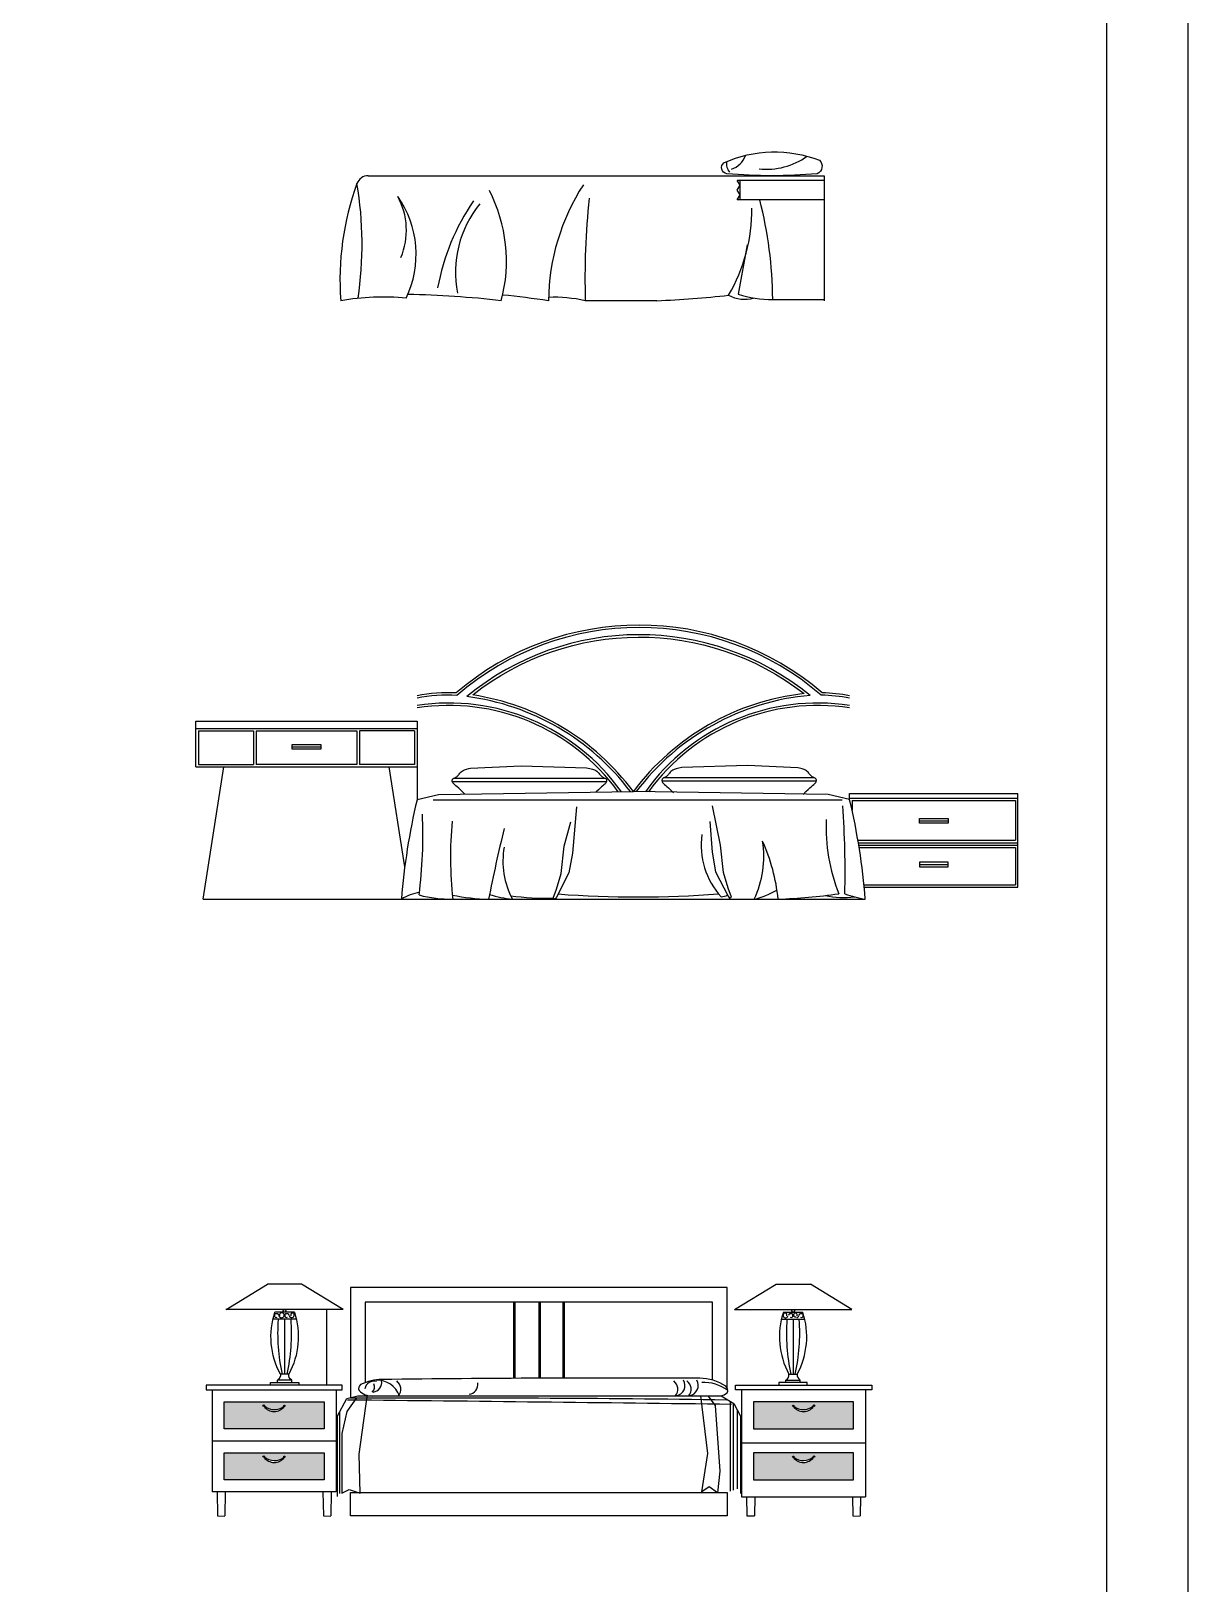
# Model space of a CAD drawing. Header units: inches. Extents: x 4.1 to 46.6, y 13.1 to 37.9.
# Drawn here: x 41.83 to 46.64, y 19.32 to 25.78 of the extents above; entities that cross this region are included whole.
import ezdxf

# ---------------------------------------------------------------- set-up
doc = ezdxf.new("R2010")
doc.units = ezdxf.units.IN
doc.header["$MEASUREMENT"] = 0
for name, color, linetype in [('02', 2, 'Continuous'), ('1', 1, 'Continuous'), ('4', 4, 'Continuous'), ('8', 8, 'Continuous'), ('kadrbm', 4, 'Continuous')]:
    doc.layers.add(name, color=color, linetype=linetype)

# ---------------------------------------------------------------- blocks, each defined once
blk = doc.blocks.new('kadrbm')
at = {"layer": 'kadrbm', "color": 4}
blk.add_lwpolyline([(0, 0), (0, 24.7972), (21, 24.7972), (21, 0), (0, 0)], close=True, dxfattribs=at)
blk.add_lwpolyline([(20.6631, 0.3257), (20.6631, 24.4603), (0.3369, 24.4603), (0.3369, 0.3257), (20.6631, 0.3257)], dxfattribs=at)

msp = doc.modelspace()

# ---------------------------------------------------------------- hatches: boundary and pattern name
at = {"layer": '8'}
h = msp.add_hatch(dxfattribs=at)
h.set_pattern_fill('AR-SAND,_O', color=256, scale=0.02)
h.set_pattern_definition([(37.5, (-143.437012, -101.238), (-0.001259867, 0.0385364754), [0, -0.0304, 0, -0.034, 0, -0.0325]), (7.5, (-143.43701, -101.238), (0.035395534, 0.056442921), [0, -0.0164, 0, -0.0274, 0, -0.0105]), (327.5, (-143.46161, -101.238), (0.062282837, 0.000113181), [0, -0.01, 0, -0.036, 0, -0.047]), (317.5, (-143.46161, -101.238), (0.060122532, 0.017553511), [0, -0.005, 0, -0.0236, 0, -0.027])])
h.paths.add_polyline_path([(43.047, 19.9615), (43.047, 20.0736), (42.6306, 20.0736), (42.6306, 19.9615)])
h.paths.add_polyline_path([(42.8812, 20.0545, -0.504565), (42.7967, 20.0557, -0.562286), (42.7924, 20.0583, -1.235686), (42.7981, 20.0571, 0.362175), (42.8794, 20.0557, -0.156762), (42.8789, 20.0574, -1), (42.8848, 20.0574, -0.477001)], flags=16)
h.paths.add_polyline_path([(43.047, 19.7494), (43.047, 19.8615), (42.6306, 19.8615), (42.6306, 19.7494)])
h.paths.add_polyline_path([(42.8812, 19.8425, -0.504565), (42.7967, 19.8436, -0.562286), (42.7924, 19.8462, -1.235686), (42.7981, 19.845, 0.362175), (42.8794, 19.8436, -0.156762), (42.8789, 19.8454, -1), (42.8848, 19.8454, -0.477001)], flags=16)
h.paths.add_polyline_path([(45.2498, 19.9615), (45.2498, 20.0736), (44.8334, 20.0736), (44.8334, 19.9615)])
h.paths.add_polyline_path([(44.9991, 20.0545, -0.477001), (44.9955, 20.0574, -1), (45.0015, 20.0574, -0.156762), (45.0009, 20.0557, 0.362175), (45.0823, 20.0571, -1.235686), (45.0879, 20.0583, -0.562286), (45.0836, 20.0557, -0.504565)], flags=16)
h.paths.add_polyline_path([(44.8334, 19.8615), (44.8334, 19.7494), (45.2498, 19.7494), (45.2498, 19.8615)])
h.paths.add_polyline_path([(44.9955, 19.8454, -1), (45.0015, 19.8454, -0.156762), (45.0009, 19.8436, 0.362175), (45.0823, 19.845, -1.235686), (45.0879, 19.8462, -0.562286), (45.0836, 19.8436, -0.504565), (44.9991, 19.8425, -0.477001)], flags=16)

# ---------------------------------------------------------------- linework, layer by layer
at = {"layer": '02'}
for p, q in [((43.2303, 25.1752), (45.1279, 25.1752)), ((45.1279, 25.1552), (44.7659, 25.1552)), ((44.7779, 25.0752), (44.7779, 25.1552)), ((45.1279, 25.1752), (45.1279, 24.6552)), ((45.1279, 25.0752), (44.7659, 25.0752)), ((44.8063, 24.8881), (44.7697, 24.6829)), ((44.4316, 24.6552), (44.1333, 24.6552)), ((44.9133, 24.6605), (45.1279, 24.6605)), ((42.5134, 22.9054), (42.5134, 22.9054)), ((42.5134, 22.8754), (43.4334, 22.8754)), ((42.5234, 22.8654), (42.7534, 22.8654)), ((42.5234, 22.8654), (42.5234, 22.7254)), ((42.7534, 22.8654), (42.7534, 22.7254)), ((42.7634, 22.8654), (43.1834, 22.8654)), ((42.7634, 22.8654), (42.7634, 22.7254)), ((43.1834, 22.8654), (43.1834, 22.7254)), ((43.4234, 22.8654), (43.1934, 22.8654)), ((43.1934, 22.8654), (43.1934, 22.7254)), ((43.4234, 22.8654), (43.4234, 22.7254)), ((42.9131, 22.7988), (43.0331, 22.7988)), ((42.5134, 22.7154), (42.5134, 22.7154)), ((42.5234, 22.7254), (42.7534, 22.7254)), ((43.1834, 22.7254), (42.7634, 22.7254)), ((43.4234, 22.7254), (43.1934, 22.7254)), ((43.58, 22.655), (44.2219, 22.655)), ((43.5885, 22.6693), (44.2134, 22.6693)), ((45.0946, 22.6562), (44.4526, 22.6562)), ((45.086, 22.6705), (44.4612, 22.6705)), ((43.5005, 22.5793), (45.2028, 22.5793)), ((45.2334, 22.5793), (45.2334, 22.6054)), ((45.2334, 22.5854), (45.9334, 22.5854)), ((45.2434, 22.5754), (45.9234, 22.5754)), ((45.2434, 22.5754), (45.2434, 22.5357)), ((45.9234, 22.5754), (45.9234, 22.4104)), ((45.5234, 22.4912), (45.6434, 22.4912)), ((45.2679, 22.4104), (45.9234, 22.4104)), ((45.2696, 22.4004), (45.9334, 22.4004)), ((45.2713, 22.3904), (45.9334, 22.3904)), ((45.2729, 22.3804), (45.9234, 22.3804)), ((45.9234, 22.3804), (45.9234, 22.2254)), ((45.5234, 22.3096), (45.6434, 22.3096)), ((45.2931, 22.2254), (45.9234, 22.2254)), ((45.2941, 22.2154), (45.9334, 22.2154)), ((43.8352, 20.4894), (43.8352, 20.1724)), ((43.8402, 20.4894), (43.8402, 20.1724)), ((43.9402, 20.4894), (43.9402, 20.1724)), ((43.9452, 20.4894), (43.9452, 20.1724)), ((44.0402, 20.4894), (44.0402, 20.1724)), ((44.0452, 20.4894), (44.0452, 20.1724)), ((43.0571, 20.4577), (43.0571, 20.1436)), ((42.5806, 20.1236), (42.5806, 19.6994)), ((43.097, 20.1236), (43.097, 19.6994)), ((44.7834, 20.1236), (44.7834, 19.6794)), ((45.2998, 20.1236), (45.2998, 19.6794)), ((43.1102, 20.0292), (43.1102, 19.6934)), ((44.7368, 20.0758), (44.7368, 19.7023)), ((44.7481, 20.069), (44.7481, 19.7066)), ((44.7652, 20.0409), (44.7652, 19.7126)), ((42.5806, 19.9115), (43.097, 19.9115)), ((45.2998, 19.9015), (44.7834, 19.9015)), ((43.097, 19.6994), (42.5806, 19.6994)), ((42.6012, 19.6994), (42.603, 19.5994)), ((42.6355, 19.6994), (42.634, 19.5994)), ((43.042, 19.6994), (43.0435, 19.5994)), ((43.0763, 19.6994), (43.0746, 19.5994)), ((44.7834, 19.6794), (45.2998, 19.6794)), ((44.804, 19.6794), (44.8058, 19.5994)), ((44.8383, 19.6794), (44.8368, 19.5994)), ((45.2448, 19.6794), (45.2463, 19.5994)), ((45.2791, 19.6794), (45.2774, 19.5994)), ((42.603, 19.5994), (42.634, 19.5989)), ((43.0435, 19.5994), (43.0745, 19.5989)), ((44.8058, 19.5994), (44.8368, 19.5994)), ((45.2463, 19.5994), (45.2774, 19.5987))]:
    msp.add_line(p, q, dxfattribs=at)
for points in [[(45.0987, 25.1833, -0.043056), (44.7218, 25.1833, -0.626295), (44.7102, 25.2292, -0.19983), (45.1081, 25.2396, -0.525567)], [(44.3334, 22.6132, 0.197202), (43.6648, 23.0151, -0.344937), (45.0437, 23.0206, 0.207863)]]:
    msp.add_lwpolyline(points, format="xyb", close=True, dxfattribs=at)
for points in [[(44.7659, 25.0752), (44.7779, 25.0952), (44.7659, 25.1152), (44.7779, 25.1352), (44.7659, 25.1552)], [(43.6327, 22.6017), (43.6228, 22.6121), (43.6142, 22.6207), (43.6068, 22.6275), (43.6005, 22.6329), (43.5952, 22.6372), (43.5909, 22.6407), (43.5874, 22.6437), (43.5846, 22.6465), (43.5825, 22.6492), (43.581, 22.6519), (43.58, 22.6546), (43.5796, 22.6572), (43.5796, 22.6596), (43.58, 22.6618), (43.5808, 22.6638), (43.5819, 22.6654), (43.5833, 22.6667), (43.5849, 22.6677), (43.5867, 22.6686), (43.5887, 22.6694), (43.5908, 22.6702), (43.593, 22.6711), (43.5952, 22.6723), (43.5974, 22.6738), (43.5996, 22.6756), (43.6018, 22.6779), (43.6041, 22.6804), (43.6064, 22.6831), (43.6089, 22.686), (43.6115, 22.689), (43.6143, 22.692), (43.6173, 22.695), (43.6207, 22.6978), (43.6249, 22.7007), (43.6307, 22.7034), (43.6386, 22.7062), (43.6493, 22.7091), (43.6564, 22.7106), (43.8667, 22.72), (44.1388, 22.712), (44.1526, 22.7091), (44.1633, 22.7062), (44.1712, 22.7034), (44.177, 22.7007), (44.1812, 22.6978), (44.1846, 22.695), (44.1876, 22.692), (44.1904, 22.689), (44.193, 22.686), (44.1955, 22.6831), (44.1978, 22.6804), (44.2, 22.6779), (44.2023, 22.6756), (44.2045, 22.6738), (44.2067, 22.6723), (44.2089, 22.6711), (44.2111, 22.6702), (44.2132, 22.6694), (44.2152, 22.6686), (44.217, 22.6677), (44.2186, 22.6667), (44.22, 22.6654), (44.2211, 22.6638), (44.2219, 22.6618), (44.2223, 22.6596), (44.2223, 22.6572), (44.2219, 22.6546), (44.2209, 22.6519), (44.2194, 22.6492), (44.2173, 22.6465), (44.2145, 22.6437), (44.211, 22.6407), (44.2067, 22.6372), (44.2014, 22.6329), (44.1951, 22.6275), (44.1877, 22.6207), (44.1791, 22.6121), (44.177, 22.6099)], [(45.0395, 22.6005), (45.0517, 22.6133), (45.0603, 22.6219), (45.0677, 22.6287), (45.074, 22.6341), (45.0793, 22.6384), (45.0837, 22.6419), (45.0872, 22.6449), (45.0899, 22.6477), (45.092, 22.6504), (45.0936, 22.6531), (45.0945, 22.6558), (45.095, 22.6584), (45.0949, 22.6608), (45.0945, 22.663), (45.0937, 22.665), (45.0926, 22.6666), (45.0912, 22.6679), (45.0896, 22.6689), (45.0878, 22.6698), (45.0858, 22.6706), (45.0837, 22.6714), (45.0816, 22.6723), (45.0793, 22.6735), (45.0771, 22.675), (45.0749, 22.6768), (45.0727, 22.6791), (45.0704, 22.6816), (45.0681, 22.6843), (45.0656, 22.6872), (45.063, 22.6902), (45.0603, 22.6932), (45.0572, 22.6961), (45.0539, 22.699), (45.0496, 22.7018), (45.0438, 22.7046), (45.0359, 22.7074), (45.0252, 22.7103), (45.0182, 22.7118), (44.8078, 22.7212), (44.5357, 22.7132), (44.522, 22.7103), (44.5113, 22.7074), (44.5033, 22.7046), (44.4976, 22.7018), (44.4933, 22.699), (44.4899, 22.6961), (44.4869, 22.6932), (44.4841, 22.6902), (44.4815, 22.6872), (44.4791, 22.6843), (44.4767, 22.6816), (44.4745, 22.6791), (44.4723, 22.6768), (44.4701, 22.675), (44.4678, 22.6735), (44.4656, 22.6723), (44.4634, 22.6714), (44.4613, 22.6706), (44.4594, 22.6698), (44.4576, 22.6689), (44.4559, 22.6679), (44.4546, 22.6666), (44.4534, 22.665), (44.4526, 22.663), (44.4522, 22.6608), (44.4522, 22.6584), (44.4527, 22.6558), (44.4536, 22.6531), (44.4551, 22.6504), (44.4572, 22.6477), (44.46, 22.6449), (44.4635, 22.6419), (44.4679, 22.6384), (44.4731, 22.6341), (44.4794, 22.6287), (44.4868, 22.6219), (44.4955, 22.6133), (44.5011, 22.6074)], [(44.0967, 22.5498), (44.08, 22.357), (44.0655, 22.2745), (44.0139, 22.1736), (44.0078, 22.1653), (43.9995, 22.1695), (44.0139, 22.2065), (44.0325, 22.2725), (44.0449, 22.3858), (44.0731, 22.4868)], [(44.651, 22.4889), (44.6614, 22.3611), (44.6758, 22.2787), (44.7274, 22.1778), (44.7335, 22.1695), (44.7418, 22.1736), (44.7274, 22.2107), (44.7088, 22.2767), (44.6964, 22.39), (44.6628, 22.554)], [(42.6384, 20.4584), (42.8106, 20.5635)], [(42.9533, 20.5636), (42.8105, 20.5636)], [(43.1256, 20.4586), (42.9532, 20.5635)], [(44.7548, 20.4586), (44.9271, 20.5635)], [(44.927, 20.5636), (45.0698, 20.5636)], [(45.2419, 20.4584), (45.0698, 20.5635)], [(44.6633, 20.1646), (44.6633, 20.4894), (43.2171, 20.4894), (43.2171, 20.1536)], [(43.1255, 20.4586), (42.6383, 20.4586)], [(42.931, 20.4176), (42.8336, 20.4176)], [(42.9228, 20.447), (42.8418, 20.447)], [(42.8819, 20.4176), (42.8819, 20.1895)], [(44.7548, 20.4586), (45.242, 20.4586)], [(44.9493, 20.4176), (45.0467, 20.4176)], [(44.9575, 20.447), (45.0385, 20.447)], [(44.9984, 20.4176), (44.9984, 20.1895)], [(42.9121, 20.1646), (42.8526, 20.1646)], [(42.8526, 20.154), (42.8526, 20.1646)], [(42.8996, 20.1895), (42.8651, 20.1895)], [(42.9121, 20.154), (42.9121, 20.1646)], [(44.9683, 20.1646), (45.0278, 20.1646)], [(44.9683, 20.154), (44.9683, 20.1646)], [(44.9807, 20.1895), (45.0153, 20.1895)], [(45.0278, 20.154), (45.0278, 20.1646)], [(42.8242, 20.1541), (42.9417, 20.1541)], [(42.8242, 20.1436), (42.8242, 20.1541)], [(42.9417, 20.1541), (42.9417, 20.1436)], [(43.1818, 20.0912), (43.1405, 20.0345), (43.1199, 19.9417), (43.1199, 19.6942), (43.1508, 19.7096), (43.1973, 19.6942), (43.1921, 19.8566), (43.2256, 20.0963)], [(43.2171, 20.1036), (43.2171, 20.0986)], [(44.6439, 20.0992), (44.6739, 20.0593), (44.6938, 19.785), (44.6838, 19.6952), (44.6489, 19.7202), (44.619, 19.7002), (44.6439, 19.8598), (44.614, 20.0992)], [(45.0561, 20.1541), (44.9387, 20.1541)], [(44.9387, 20.1541), (44.9387, 20.1436)], [(45.0561, 20.1436), (45.0561, 20.1541)]]:
    msp.add_lwpolyline(points, dxfattribs=at)
for points in [[(45.2334, 23.0117, 0.042781), (45.1187, 23.0239, 0.370532), (43.5961, 23.0232, 0.060575), (43.4334, 23.0117)], [(42.865, 20.1895, -0.207098), (42.8418, 20.447, -0.207098)], [(42.8733, 20.1892, -0.072642), (42.8568, 20.417, -0.072642)], [(42.9078, 20.417, -0.072642), (42.8913, 20.1892, -0.072642)], [(42.9228, 20.447, -0.207098), (42.8996, 20.1895, -0.207098)], [(44.9575, 20.447, 0.207098), (44.9807, 20.1895, 0.207098)], [(44.9725, 20.417, 0.072642), (44.989, 20.1892, 0.072642)], [(45.007, 20.1892, 0.072642), (45.0235, 20.417, 0.072642)], [(45.0153, 20.1895, 0.207098), (45.0385, 20.447, 0.207098)], [(42.865, 20.1895, -0.315451), (42.8528, 20.1646, -0.315451)], [(42.9119, 20.1646, -0.315451), (42.8996, 20.1895, -0.315451)], [(44.9684, 20.1646, 0.315451), (44.9807, 20.1895, 0.315451)], [(45.0153, 20.1895, 0.315451), (45.0276, 20.1646, 0.315451)]]:
    msp.add_lwpolyline(points, format="xyb", dxfattribs=at)
for points in [[(42.9131, 22.8088), (43.0331, 22.8088), (43.0331, 22.7888), (42.9131, 22.7888)], [(45.5234, 22.5012), (45.6434, 22.5012), (45.6434, 22.4812), (45.5234, 22.4812)], [(45.5234, 22.2996), (45.6434, 22.2996), (45.6434, 22.3196), (45.5234, 22.3196)], [(42.5553, 20.1236), (43.1222, 20.1236), (43.1222, 20.1436), (42.5553, 20.1436)], [(45.325, 20.1236), (44.7581, 20.1236), (44.7581, 20.1436), (45.325, 20.1436)], [(42.6306, 19.9615), (42.6306, 20.0736), (43.047, 20.0736), (43.047, 19.9615)], [(45.2498, 19.9615), (45.2498, 20.0736), (44.8334, 20.0736), (44.8334, 19.9615)], [(42.6306, 19.7494), (42.6306, 19.8615), (43.047, 19.8615), (43.047, 19.7494)], [(45.2498, 19.7494), (45.2498, 19.8615), (44.8334, 19.8615), (44.8334, 19.7494)]]:
    msp.add_lwpolyline(points, close=True, dxfattribs=at)
for centre, radius in [((42.8819, 20.4529), 0.00555), ((44.9985, 20.4529), 0.00555), ((42.7953, 20.0583), 0.00296), ((42.8818, 20.0574), 0.00296), ((44.9985, 20.0574), 0.00296), ((45.085, 20.0583), 0.00296), ((42.7953, 19.8462), 0.00296), ((42.8818, 19.8454), 0.00296), ((44.9985, 19.8454), 0.00296), ((45.085, 19.8462), 0.00296)]:
    msp.add_circle(centre, radius, dxfattribs=at)
for centre, radius, start, end in [((44.7713, 25.2234), 0.0501, 167.13109, 221.82553), ((44.7139, 25.288), 0.0902, 288.10831, 341.73801), ((44.888, 25.49), 0.288, 263.72659, 305.81419), ((44.281, 24.7421), 1.1684, 159.96761, 184.26566), ((43.2303, 25.1252), 0.05, 90, 159.96761), ((41.6979, 24.8897), 1.5068, 351.42902, 9.65233), ((44.8911, 24.6441), 0.911, 147.20827, 179.29914), ((43.0952, 24.9484), 0.2939, 337.30416, 28.55026), ((43.0086, 24.8476), 0.4208, 334.43211, 34.9894), ((44.4322, 24.5431), 0.9281, 145.40104, 169.75422), ((43.1633, 24.8198), 0.6421, 345.1509, 27.24223), ((47.4398, 24.7433), 3.3077, 174.13814, 181.52547), ((43.1567, 24.6443), 1.7566, 0.52893, 14.19923), ((44.0362, 24.7755), 0.4429, 140.39294, 191.51783), ((44.1223, 25.0346), 0.7044, 329.61213, 0.50732), ((43.3136, 20.5051), 4.1767, 83.53396, 88.88302), ((44.9026, 25.0641), 0.4037, 250.77763, 271.52465), ((43.2922, 23.6433), 1.0271, 84.63595, 99.88378), ((43.3474, 20.3243), 4.3769, 81.68798, 84.1998), ((44.0023, 24.0673), 0.6023, 77.43991, 92.08549), ((44.2825, 28.5301), 3.8778, 272.20406, 276.62575), ((44.7964, 24.7998), 0.1386, 241.31892, 285.56776), ((44.3578, 22.1373), 1.1583, 49.18086, 130.89686), ((44.3578, 22.1373), 1.1283, 50.90792, 129.46631), ((43.5613, 22.3511), 0.6629, 86.70551, 101.12575), ((43.5095, 21.9995), 1.0174, 37.08955, 82.59508), ((45.1573, 21.9995), 1.0174, 94.96608, 142.91045), ((45.1055, 22.3511), 0.6629, 78.87425, 89.18133), ((43.5667, 22.1), 0.8812, 35.56181, 98.70059), ((43.5666, 22.1006), 0.8705, 36.00109, 98.80239), ((45.1001, 22.1), 0.8812, 81.29941, 144.43819), ((45.1002, 22.1006), 0.8705, 81.19761, 143.99891), ((41.3878, 22.2795), 3.8268, 358.62572, 4.11127), ((41.4719, 22.4299), 1.9857, 352.85174, 2.57254), ((45.1876, 22.3411), 1.6152, 174.71958, 186.2464), ((45.9054, 22.4665), 0.7699, 177.7172, 201.23405), ((50.4696, 20.8303), 6.8697, 166.27965, 168.79358), ((44.938, 22.3903), 0.3222, 172.23555, 221.89441), ((44.1217, 22.3227), 0.331, 169.77915, 208.37271), ((44.4663, 22.3415), 0.4098, 334.54634, 9.19901), ((44.1544, 22.0846), 0.7857, 5.90347, 24.22988), ((43.4783, 21.9822), 0.2137, 99.38601, 120.97959), ((43.5763, 22.6901), 0.5248, 255.18575, 270.62122), ((43.747, 22.9864), 0.8211, 258.28533, 268.87784), ((43.8797, 22.6491), 0.4862, 252.66389, 264.18804), ((43.9736, 23.2353), 1.0661, 261.88301, 271.39027), ((44.3465, 26.4105), 4.2361, 265.59022, 274.61257), ((44.6913, 22.2696), 0.0947, 274.1425, 291.21146), ((44.7592, 22.4949), 0.3385, 283.18239, 300.51741), ((44.8515, 24.5506), 2.3867, 272.02676, 278.10098), ((45.2083, 22.51), 0.3381, 257.03392, 277.76239), ((45.3741, 22.6264), 0.4672, 249.88923, 260.68546), ((42.8474, 20.433), 0.00768, 119.4364, 301.41738), ((42.8483, 20.4306), 0.0102, 11.11614, 117.18141), ((42.8687, 20.4352), 0.0107, 194.17222, 261.89187), ((42.8708, 20.434), 0.0101, 249.1053, 200.92568), ((42.8905, 20.433), 0.00768, 119.4364, 301.41738), ((42.8914, 20.4306), 0.0102, 11.11614, 117.18141), ((42.9118, 20.4352), 0.0107, 194.17222, 8.41186), ((42.9158, 20.4354), 0.00804, 0.25256, 200.77521), ((44.9665, 20.434), 0.0101, 171.59484, 345.78003), ((44.9645, 20.4354), 0.00804, 339.22479, 179.74744), ((44.9889, 20.4306), 0.0102, 62.81859, 168.88386), ((44.9898, 20.433), 0.00768, 238.58262, 60.5636), ((45.0076, 20.4354), 0.00804, 339.22479, 290.88006), ((45.0116, 20.4352), 0.0107, 278.10813, 345.82778), ((45.032, 20.4306), 0.0102, 62.81859, 168.88386), ((45.0329, 20.433), 0.00768, 238.58262, 60.5636), ((43.2554, 20.12), 0.0404, 75.81733, 168.39802), ((43.2455, 20.1553), 0.041, 277.2326, 9.18049), ((43.2664, 20.0653), 0.0994, 19.97324, 90.91459), ((43.3228, 20.1266), 0.043, 320.623, 53.23487), ((44.504, 20.1428), 0.0443, 281.10129, 29.65696), ((44.5306, 20.1266), 0.043, 320.623, 53.23487), ((44.5591, 20.1428), 0.0443, 281.10129, 29.65696), ((43.2277, 20.1362), 0.0289, 311.52984, 26.29135), ((43.6453, 20.1461), 0.041, 277.2326, 9.18049), ((44.6296, 20.0002), 0.1543, 51.26429, 94.29587), ((42.8394, 20.0863), 0.0525, 215.68038, 322.77606), ((42.8396, 20.1052), 0.0635, 229.20436, 308.84076), ((31.9292, -1039.8305), 1059.9714, 89.3073753, 89.3938219), ((43.4917, -70.0517), 90.1417, 89.218152, 90.213222), ((45.0409, 20.0863), 0.0525, 217.22394, 324.31962), ((45.0408, 20.1052), 0.0635, 231.15924, 310.79564), ((42.8394, 19.8742), 0.0525, 215.68038, 322.77606), ((42.8396, 19.8931), 0.0635, 229.20436, 308.84076), ((45.0409, 19.8742), 0.0525, 217.22394, 324.31962), ((45.0408, 19.8931), 0.0635, 231.15924, 310.79564)]:
    msp.add_arc(centre, radius, start, end, dxfattribs=at)
at = {"layer": '1'}
msp.add_line((42.5434, 22.1654), (45.2985, 22.1654), dxfattribs=at)
at = {"layer": '4'}
for p, q in [((42.5134, 22.9054), (43.4334, 22.9054)), ((42.5134, 22.7154), (42.5134, 22.9054)), ((43.4334, 22.9054), (43.4334, 22.5793)), ((42.5134, 22.7154), (43.4334, 22.7154)), ((42.5434, 22.1654), (42.6299, 22.7154)), ((43.3822, 22.2999), (43.3169, 22.7154)), ((45.2334, 22.6054), (45.9334, 22.6054)), ((45.9334, 22.2154), (45.9334, 22.6054)), ((43.1015, 20.013), (43.1015, 19.6802)), ((44.7792, 20.0148), (44.7792, 19.693))]:
    msp.add_line(p, q, dxfattribs=at)
for points in [[(43.4334, 22.5798), (43.5232, 22.6003), (44.3334, 22.6132)], [(45.2334, 22.5798), (45.1436, 22.6003), (44.3334, 22.6132)], [(44.7233, 20.1329), (44.7233, 20.5494), (43.1571, 20.5494), (43.1571, 20.0916)], [(43.1015, 20.013), (43.1418, 20.0881), (43.1872, 20.0986), (44.6988, 20.0986), (44.7512, 20.0671), (44.7792, 20.0148)], [(43.1571, 19.5994), (43.1571, 19.6971), (44.7233, 19.6971), (44.7233, 19.5994), (43.1571, 19.5994)]]:
    msp.add_lwpolyline(points, dxfattribs=at)
msp.add_lwpolyline([(44.6962, 20.0986, 0.128507), (44.7235, 20.1118, 0.368614), (44.7179, 20.139, 0.149854), (44.6094, 20.1723, 0.004334), (43.2877, 20.1668, 0.110905), (43.1984, 20.1457, 0.406526), (43.1928, 20.1209, 0.223316), (43.2459, 20.0983)], format="xyb", dxfattribs=at)
for centre, radius, start, end in [((46.0623, 21.9535), 2.7023, 166.61146, 175.50374), ((42.6045, 21.9535), 2.7023, 4.49626, 13.38854), ((44.4755, 20.1266), 0.043, 320.623, 53.23487)]:
    msp.add_arc(centre, radius, start, end, dxfattribs=at)

# ---------------------------------------------------------------- block references
at = {"layer": 'kadrbm'}
msp.add_blockref('kadrbm', (25.641, 13.1016), dxfattribs=at)

doc.saveas('drawing.dxf')
